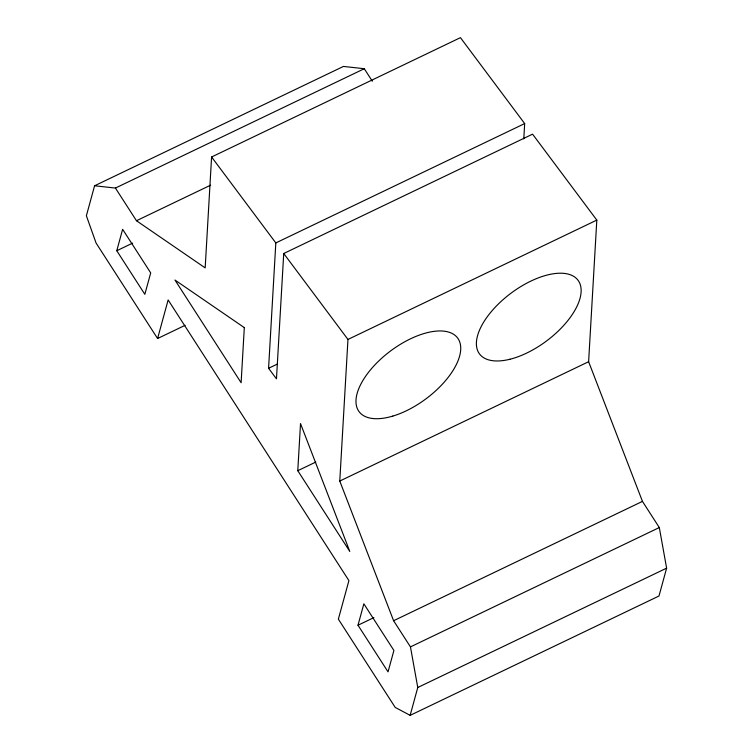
<?xml version="1.0" encoding="UTF-8"?>
<svg xmlns="http://www.w3.org/2000/svg" width="753" height="753" viewBox="0 0 753 753"><rect width="100%" height="100%" fill="white"/><g stroke="black" fill="none" stroke-linecap="round" stroke-linejoin="round"><path stroke-width="1.13" d="M523.796 138.816L524.672 123.586L460.441 37.65L211.593 156.991L205.174 267.88L136.462 220.733L115.425 188.062L94.586 185.775L86.379 215.772L96.064 243.012L157.584 338.521L185.116 325.315M157.584 338.521L168.135 299.948L348.912 580.601L338.361 619.164L395.193 707.396L410.15 715.35L658.997 596.009L666.621 568.157L659.308 527.552L642.46 501.385L588.62 361.713L596.809 220.102L532.578 134.166L283.73 253.507L276.473 378.863L268.576 368.283L275.824 242.927L211.593 156.991M297.783 470.7L300.513 423.572L349.797 551.46L297.783 470.7L315.78 462.069M410.15 715.35L417.764 687.498L410.46 646.893L393.603 620.726L339.772 481.054L347.961 339.443L283.73 253.507M116.771 250.73L122.626 229.307L150.704 272.897L144.84 294.319L116.771 250.73L132.65 243.115M357.995 625.235L363.859 603.812L393.904 650.451L388.04 671.874L357.995 625.235L373.883 617.62M94.586 185.775L343.443 66.433L364.283 68.721L372.321 81.211M115.425 188.062L364.283 68.721M136.462 220.733L210.595 185.182M275.824 242.927L524.672 123.586M268.576 368.283L277.048 364.226M347.961 339.443L596.809 220.102M339.772 481.054L588.62 361.713M393.603 620.726L642.46 501.385M410.46 646.893L659.308 527.552M417.764 687.498L666.621 568.157M244.311 327.611L241.12 382.731L174.969 280.041L244.311 327.611M392.793 416.098A61.511 29.772 -36.8 0 0 459.462 341.288A61.511 29.772 -36.8 0 0 372.801 367.163A61.511 29.772 -36.8 0 0 392.793 416.098M509.913 359.256A61.511 29.772 -36.8 0 0 580.525 285.5A61.511 29.772 -36.8 0 0 495.86 306.556A61.511 29.772 -36.8 0 0 509.913 359.256"/></g></svg>
